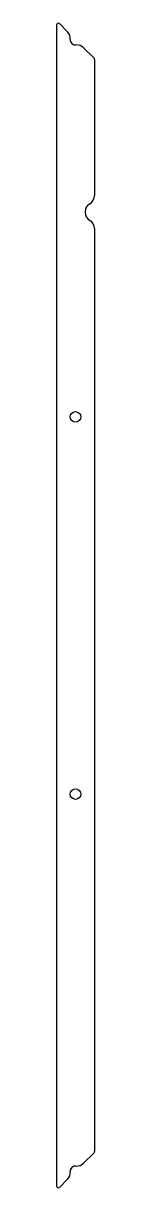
# Model space of a CAD drawing. Header units: millimetres. Extents: x -290 to -270, y -304 to 304.
import ezdxf

# ---------------------------------------------------------------- set-up
doc = ezdxf.new("R2010")
doc.units = ezdxf.units.MM

msp = doc.modelspace()

# ---------------------------------------------------------------- linework, layer by layer
at = {"color": 7, "linetype": 'Continuous', "lineweight": 25}
for p, q in [((-290, 303.09), (-290, -303.09)), ((-284.19, 299.69), (-288.29, 303.79)), ((-270.29, 285.79), (-275.81, 291.31)), ((-270, 285.09), (-270, 214.16)), ((-270, 196.84), (-270, -285.09)), ((-270.29, -285.79), (-275.81, -291.31)), ((-284.19, -299.69), (-288.29, -303.79))]:
    msp.add_line(p, q, dxfattribs=at)
for centre in [(-280, 98.5), (-280, -98.5)]:
    msp.add_circle(centre, 2.75, dxfattribs=at)
for centre, radius, start, end in [((-289, 303.09), 1, 45, 180), ((-287.72, 296.15), 5, 355.17777, 45), ((-280, 295.5), 2.75, 175.17777, 274.82223), ((-279.35, 287.78), 5, 45, 94.82223), ((-271, 285.09), 1, 0, 45), ((-275, 214.16), 5, 300, 0), ((-270, 205.5), 5, 120, 240), ((-275, 196.84), 5, 0, 60), ((-271, -285.09), 1, 315, 0), ((-279.35, -287.78), 5, 265.17777, 315), ((-287.72, -296.15), 5, 315, 4.82223), ((-280, -295.5), 2.75, 85.17777, 184.82223), ((-289, -303.09), 1, 180, 315)]:
    msp.add_arc(centre, radius, start, end, dxfattribs=at)

doc.saveas('drawing.dxf')
